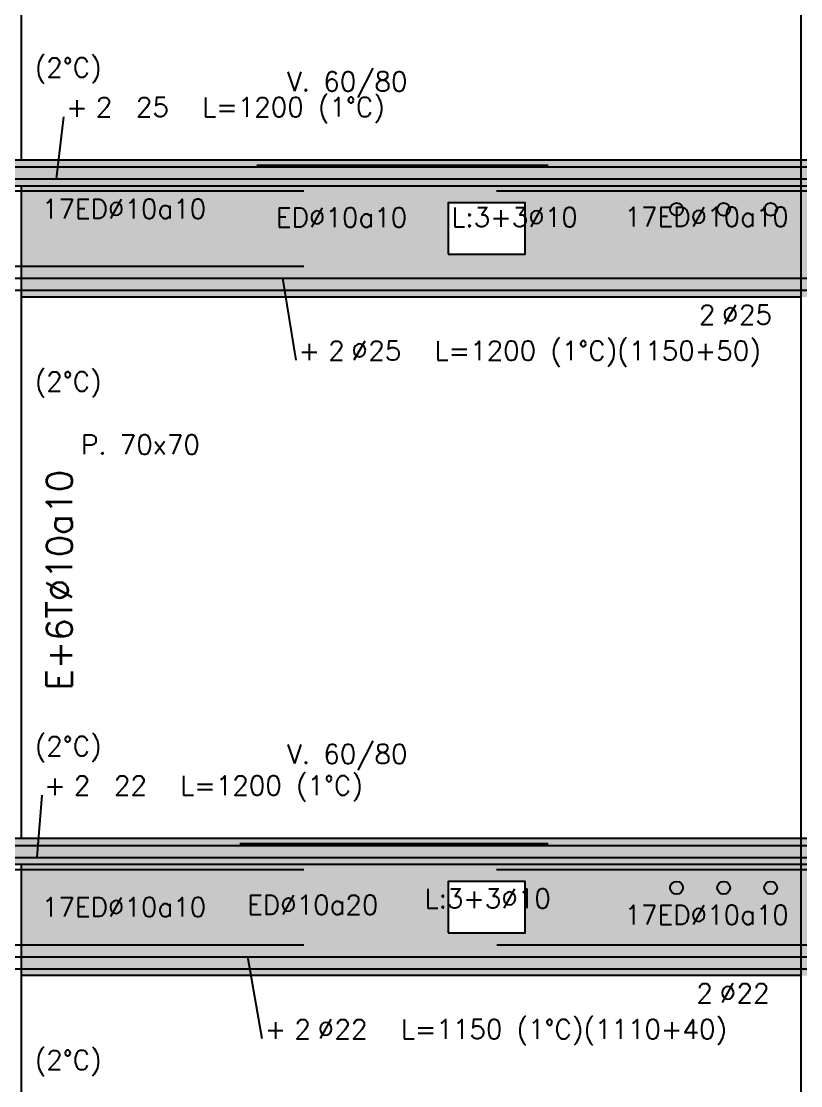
# Model space of a CAD drawing. Extents: x -9696 to 17719, y -11558 to 16829.
# Drawn here: x 1380 to 1835, y 2750 to 3372 of the extents above; entities that cross this region are included whole.
import ezdxf
from ezdxf.enums import TextEntityAlignment as Align

# ---------------------------------------------------------------- set-up
doc = ezdxf.new("R2010")
doc.units = 0
doc.header["$LTSCALE"] = 30
doc.header["$MEASUREMENT"] = 0
doc.linetypes.add("EJEE-E'$0$RLE-PROYECCION", pattern=[0.71438, 0.47625, -0.23813])
doc.layers.get('0').update_dxf_attribs({"linetype": 'CONTINUOUS'})
doc.layers.add("EJEE-E'$0$RLA-ACHURADO", color=30, linetype="EJEE-E'$0$RLE-PROYECCION", lineweight=15, transparency=0.7)
doc.layers.add("EJEE-E'$0$RLA-CONTORNO", color=30, linetype='CONTINUOUS', lineweight=25)
doc.layers.add("EJEE-E'$0$RLA-TEXTOS-1", color=9, linetype='CONTINUOUS', lineweight=9)
doc.layers.add("EJEE-E'$0$RLA-FE", color=7, linetype='CONTINUOUS')
doc.layers.add("EJEE-E'$0$RLA-TEXTOS-FE", color=9, linetype='CONTINUOUS')
doc.styles.add("EJEE-E'$0$RomanS", font='romans.shx', dxfattribs={"height": 11.25})
pattern_1 = [(0, (-370.998, -1130.43), (20.32, 5.08), [1.676, -13.564, 1.676, -13.564, -81.28]), (0, (-370.998, -1130.43), (20.32, 5.08), [-30.48, 1.676, -28.804, 1.676, -13.564, -35.56]), (0, (-370.998, -1130.43), (20.32, 5.08), [-76.2, 1.676, -8.484, 1.676, -23.724]), (120, (-363.378, -1127.89), (-14.559409, 15.057636), [1.676, -13.564, 1.676, -13.564, -81.28]), (120, (-363.378, -1127.89), (-14.559409, 15.057636), [-30.48, 1.676, -28.804, 1.676, -13.564, -35.56]), (120, (-363.378, -1127.89), (-14.559409, 15.057636), [-76.2, 1.676, -8.484, 1.676, -23.724]), (240, (-360.838, -1117.73), (-5.760591, -20.137636), [1.676, -13.564, 1.676, -13.564, -81.28]), (240, (-360.838, -1117.73), (-5.760591, -20.137636), [-30.48, 1.676, -28.804, 1.676, -13.564, -35.56]), (240, (-360.838, -1117.73), (-5.760591, -20.137636), [-76.2, 1.676, -8.484, 1.676, -23.724])]

# ---------------------------------------------------------------- blocks, each defined once
blk = doc.blocks.new('*U147')
at = {"layer": "EJEE-E'$0$RLA-FE"}
for p, q in [((0, 0), (1018.21, 0)), ((1018.21, 0), (1068.21, 0)), ((1068.21, 0), (1100, 0)), ((1100, 0), (1100, 0))]:
    blk.add_line(p, q, dxfattribs=at)
at = {"layer": "EJEE-E'$0$RLA-FE", "color": 3, "style": "EJEE-E'$0$RomanS", "flags": 8}
for tag, p in [('F=', (392.44, 9.32)), ('NUM', (406.85, 9.32))]:
    blk.add_attdef(tag, text='', height=11.25, dxfattribs=at).set_placement(p, align=Align.RIGHT)
at = {"layer": "EJEE-E'$0$RLA-FE", "color": 3, "style": "EJEE-E'$0$RomanS"}
for tag, p, flags in [('PHI', (410.74, 9.54), 14), ('DIAM', (420.6, 9.32), 12), ('MINUS', (442.62, 9.32), 13), ('MARK', (456.01, 9.32), 13), ('TEXTO_FE1', (459.31, 9.32), 8), ('TEXTO_FE2', (526.83, 9.34), 8), ('TIPO', (548.8, -75.78), 13), ('NVECES', (534.93, -94.72), 13), ('NUMFE', (538.86, -114.48), 13), ('CAPA', (547.06, -133.6), 13), ('DESPLAZA', (278.34, -151.59), 13), ('ESPACIO', (284.39, -169.95), 13), ('CANT', (298.23, -188.75), 13)]:
    blk.add_attdef(tag, p, '', height=11.25, dxfattribs=dict(at, flags=flags))
blk = doc.blocks.new('*U148')
at = {"layer": "EJEE-E'$0$RLA-FE"}
for q in [(0, 0), (678.21, 0)]:
    blk.add_line((0, 0), q, dxfattribs=at)
at = {"layer": "EJEE-E'$0$RLA-FE", "color": 3, "style": "EJEE-E'$0$RomanS", "flags": 8}
for tag, p in [('F=', (379.69, 9.32)), ('NUM', (394.1, 9.32))]:
    blk.add_attdef(tag, text='', height=11.25, dxfattribs=at).set_placement(p, align=Align.RIGHT)
at = {"layer": "EJEE-E'$0$RLA-FE", "color": 3, "style": "EJEE-E'$0$RomanS"}
for tag, p, flags in [('PHI', (397.99, 9.54), 14), ('DIAM', (407.85, 9.32), 12), ('MINUS', (429.87, 9.32), 13), ('MARK', (443.26, 9.32), 13), ('TEXTO_FE1', (446.56, 9.32), 8), ('TEXTO_FE2', (514.08, 9.34), 8), ('TIPO', (378.8, -75.78), 13), ('NVECES', (364.93, -94.72), 13), ('NUMFE', (368.86, -114.48), 13), ('CAPA', (377.06, -133.6), 13), ('DESPLAZA', (278.34, -151.59), 13), ('ESPACIO', (284.39, -169.95), 13), ('CANT', (298.23, -188.75), 13)]:
    blk.add_attdef(tag, p, '', height=11.25, dxfattribs=dict(at, flags=flags))
blk = doc.blocks.new('*U36')
at = {"layer": "EJEE-E'$0$RLA-FE", "color": 6}
blk.add_line((0, 1), (179.98, 1), dxfattribs=at)
at = {"layer": "EJEE-E'$0$RLA-FE", "color": 3, "style": "EJEE-E'$0$RomanS", "flags": 8}
for tag, p in [('(', (75.65, 9.14)), ('EMP', (94.67, 9.14)), (')', (113.99, 9.14))]:
    blk.add_attdef(tag, text='', height=11.25, dxfattribs=at).set_placement(p, align=Align.CENTER)
blk = doc.blocks.new('*U79')
at = {"layer": "EJEE-E'$0$RLA-FE"}
blk.add_line((0, 0), (1118.21, 0), dxfattribs=at)
at = {"layer": "EJEE-E'$0$RLA-FE", "color": 3, "style": "EJEE-E'$0$RomanS", "flags": 8}
for tag, p in [('F=', (508.44, 36.32)), ('NUM', (522.85, 36.32))]:
    blk.add_attdef(tag, text='', height=11.25, dxfattribs=at).set_placement(p, align=Align.RIGHT)
at = {"layer": "EJEE-E'$0$RLA-FE", "color": 3, "style": "EJEE-E'$0$RomanS"}
for tag, p, flags in [('PHI', (526.74, 36.54), 14), ('DIAM', (536.6, 36.32), 12), ('MINUS', (558.62, 36.32), 13), ('MARK', (572.01, 36.32), 13), ('TEXTO_FE1', (575.31, 36.32), 8), ('TEXTO_FE2', (642.83, 36.34), 8), ('TIPO', (598.8, -75.78), 13), ('NVECES', (584.93, -94.72), 13), ('NUMFE', (588.86, -114.48), 13), ('CAPA', (597.06, -133.6), 13), ('DESPLAZA', (278.34, -151.59), 13), ('ESPACIO', (284.39, -169.95), 13), ('CANT', (298.23, -188.75), 13)]:
    blk.add_attdef(tag, p, '', height=11.25, dxfattribs=dict(at, flags=flags))
blk = doc.blocks.new('*U82')
at = {"layer": "EJEE-E'$0$RLA-FE"}
for p, q in [((0, 0), (0, 0)), ((0, 0), (318.21, 0)), ((318.21, 0), (368.21, 0)), ((368.21, 0), (400, 0)), ((400, 0), (400, 0))]:
    blk.add_line(p, q, dxfattribs=at)
at = {"layer": "EJEE-E'$0$RLA-FE", "color": 3, "style": "EJEE-E'$0$RomanS", "flags": 8}
for tag, p in [('F=', (108.44, 66.32)), ('NUM', (122.85, 66.32))]:
    blk.add_attdef(tag, text='', height=11.25, dxfattribs=at).set_placement(p, align=Align.RIGHT)
at = {"layer": "EJEE-E'$0$RLA-FE", "color": 3, "style": "EJEE-E'$0$RomanS"}
for tag, p, flags in [('PHI', (126.74, 66.54), 14), ('DIAM', (136.6, 66.32), 12), ('MINUS', (158.62, 66.32), 13), ('MARK', (172.01, 66.32), 13), ('TEXTO_FE1', (175.31, 66.32), 8), ('TEXTO_FE2', (242.83, 66.34), 8), ('TIPO', (198.8, -75.78), 13), ('NVECES', (184.93, -94.72), 13), ('NUMFE', (188.86, -114.48), 13), ('CAPA', (197.06, -133.6), 13), ('DESPLAZA', (278.34, -151.59), 13), ('ESPACIO', (284.39, -169.95), 13), ('CANT', (298.23, -188.75), 13)]:
    blk.add_attdef(tag, p, '', height=11.25, dxfattribs=dict(at, flags=flags))
blk = doc.blocks.new('*U149')
at = {"layer": "EJEE-E'$0$RLA-FE"}
for p, q in [((0, 0), (0, 0)), ((0, 0), (528.21, 0)), ((528.21, 0), (578.21, 0)), ((578.21, 0), (610, 0)), ((610, 0), (610, -40))]:
    blk.add_line(p, q, dxfattribs=at)
at = {"layer": "EJEE-E'$0$RLA-FE", "color": 3, "style": "EJEE-E'$0$RomanS", "flags": 8}
for tag, p in [('F=', (232.12, 66.32)), ('NUM', (246.53, 66.32))]:
    blk.add_attdef(tag, text='', height=11.25, dxfattribs=at).set_placement(p, align=Align.RIGHT)
at = {"layer": "EJEE-E'$0$RLA-FE", "color": 3, "style": "EJEE-E'$0$RomanS"}
for tag, p, flags in [('PHI', (250.43, 66.54), 14), ('DIAM', (260.28, 66.32), 12), ('MINUS', (282.3, 66.32), 13), ('MARK', (295.69, 66.32), 13), ('TEXTO_FE1', (298.99, 66.32), 8), ('TEXTO_FE2', (366.52, 66.34), 8), ('TIPO', (303.8, -75.78), 13), ('NVECES', (289.93, -94.72), 13), ('NUMFE', (293.86, -114.48), 13), ('CAPA', (302.06, -133.6), 13), ('DESPLAZA', (278.34, -151.59), 13), ('ESPACIO', (284.39, -169.95), 13), ('CANT', (298.23, -188.75), 13)]:
    blk.add_attdef(tag, p, '', height=11.25, dxfattribs=dict(at, flags=flags))
blk = doc.blocks.new('*U155')
at = {"layer": "EJEE-E'$0$RLA-FE"}
for p, q in [((0, 0), (1018.21, 0)), ((1018.21, 0), (1068.21, 0)), ((1068.21, 0), (1100, 0)), ((1100, 0), (1100, 0))]:
    blk.add_line(p, q, dxfattribs=at)
at = {"layer": "EJEE-E'$0$RLA-FE", "color": 3, "style": "EJEE-E'$0$RomanS", "flags": 8}
for tag, p in [('F=', (423.29, 9.32)), ('NUM', (437.7, 9.32))]:
    blk.add_attdef(tag, text='', height=11.25, dxfattribs=at).set_placement(p, align=Align.RIGHT)
at = {"layer": "EJEE-E'$0$RLA-FE", "color": 3, "style": "EJEE-E'$0$RomanS"}
for tag, p, flags in [('PHI', (441.59, 9.54), 14), ('DIAM', (451.45, 9.32), 12), ('MINUS', (473.47, 9.32), 13), ('MARK', (486.86, 9.32), 13), ('TEXTO_FE1', (490.16, 9.32), 8), ('TEXTO_FE2', (557.68, 9.34), 8), ('TIPO', (548.8, -75.78), 13), ('NVECES', (534.93, -94.72), 13), ('NUMFE', (538.86, -114.48), 13), ('CAPA', (547.06, -133.6), 13), ('DESPLAZA', (278.34, -151.59), 13), ('ESPACIO', (284.39, -169.95), 13), ('CANT', (298.23, -188.75), 13)]:
    blk.add_attdef(tag, p, '', height=11.25, dxfattribs=dict(at, flags=flags))
blk = doc.blocks.new('*U81')
at = {"layer": "EJEE-E'$0$RLA-FE"}
for p, q in [((0, 0), (0, 0)), ((0, 0), (528.21, 0)), ((528.21, 0), (578.21, 0)), ((578.21, 0), (610, 0)), ((610, 0), (610, -50))]:
    blk.add_line(p, q, dxfattribs=at)
at = {"layer": "EJEE-E'$0$RLA-FE", "color": 3, "style": "EJEE-E'$0$RomanS", "flags": 8}
for tag, p in [('F=', (213.44, 66.32)), ('NUM', (227.85, 66.32))]:
    blk.add_attdef(tag, text='', height=11.25, dxfattribs=at).set_placement(p, align=Align.RIGHT)
at = {"layer": "EJEE-E'$0$RLA-FE", "color": 3, "style": "EJEE-E'$0$RomanS"}
for tag, p, flags in [('PHI', (231.74, 66.54), 14), ('DIAM', (241.6, 66.32), 12), ('MINUS', (263.62, 66.32), 13), ('MARK', (277.01, 66.32), 13), ('TEXTO_FE1', (280.31, 66.32), 8), ('TEXTO_FE2', (347.83, 66.34), 8), ('TIPO', (303.8, -75.78), 13), ('NVECES', (289.93, -94.72), 13), ('NUMFE', (293.86, -114.48), 13), ('CAPA', (302.06, -133.6), 13), ('DESPLAZA', (278.34, -151.59), 13), ('ESPACIO', (284.39, -169.95), 13), ('CANT', (298.23, -188.75), 13)]:
    blk.add_attdef(tag, p, '', height=11.25, dxfattribs=dict(at, flags=flags))
blk = doc.blocks.new('*U154')
at = {"layer": "EJEE-E'$0$RLA-FE"}
blk.add_line((0, 0), (1118.21, 0), dxfattribs=at)
at = {"layer": "EJEE-E'$0$RLA-FE", "color": 3, "style": "EJEE-E'$0$RomanS", "flags": 8}
for tag, p in [('F=', (541.24, 36.32)), ('NUM', (555.65, 36.32))]:
    blk.add_attdef(tag, text='', height=11.25, dxfattribs=at).set_placement(p, align=Align.RIGHT)
at = {"layer": "EJEE-E'$0$RLA-FE", "color": 3, "style": "EJEE-E'$0$RomanS"}
for tag, p, flags in [('PHI', (559.55, 36.54), 14), ('DIAM', (569.4, 36.32), 12), ('MINUS', (591.42, 36.32), 13), ('MARK', (604.81, 36.32), 13), ('TEXTO_FE1', (608.12, 36.32), 8), ('TEXTO_FE2', (675.64, 36.34), 8), ('TIPO', (598.8, -75.78), 13), ('NVECES', (584.93, -94.72), 13), ('NUMFE', (588.86, -114.48), 13), ('CAPA', (597.06, -133.6), 13), ('DESPLAZA', (278.34, -151.59), 13), ('ESPACIO', (284.39, -169.95), 13), ('CANT', (298.23, -188.75), 13)]:
    blk.add_attdef(tag, p, '', height=11.25, dxfattribs=dict(at, flags=flags))
blk = doc.blocks.new('*U158')
at = {"layer": "EJEE-E'$0$RLA-FE"}
for q in [(0, 0), (668.21, 0)]:
    blk.add_line((0, 0), q, dxfattribs=at)
at = {"layer": "EJEE-E'$0$RLA-FE", "color": 3, "style": "EJEE-E'$0$RomanS", "flags": 8}
for tag, p in [('F=', (350.43, 9.32)), ('NUM', (364.83, 9.32))]:
    blk.add_attdef(tag, text='', height=11.25, dxfattribs=at).set_placement(p, align=Align.RIGHT)
at = {"layer": "EJEE-E'$0$RLA-FE", "color": 3, "style": "EJEE-E'$0$RomanS"}
for tag, p, flags in [('PHI', (368.73, 9.54), 14), ('DIAM', (378.59, 9.32), 12), ('MINUS', (400.6, 9.32), 13), ('MARK', (414, 9.32), 13), ('TEXTO_FE1', (417.3, 9.32), 8), ('TEXTO_FE2', (484.82, 9.34), 8), ('TIPO', (373.8, -75.78), 13), ('NVECES', (359.93, -94.72), 13), ('NUMFE', (363.86, -114.48), 13), ('CAPA', (372.06, -133.6), 13), ('DESPLAZA', (278.34, -151.59), 13), ('ESPACIO', (284.39, -169.95), 13), ('CANT', (298.23, -188.75), 13)]:
    blk.add_attdef(tag, p, '', height=11.25, dxfattribs=dict(at, flags=flags))
blk = doc.blocks.new('*U75')
at = {"layer": "EJEE-E'$0$RLA-FE", "color": 6}
blk.add_line((0, 1), (169.98, 1), dxfattribs=at)
at = {"layer": "EJEE-E'$0$RLA-FE", "color": 3, "style": "EJEE-E'$0$RomanS", "flags": 8}
for tag, p in [('(', (70.65, 9.14)), ('EMP', (89.67, 9.14)), (')', (108.99, 9.14))]:
    blk.add_attdef(tag, text='', height=11.25, dxfattribs=at).set_placement(p, align=Align.CENTER)
blk = doc.blocks.new('*U64')
at = {"layer": "EJEE-E'$0$RLA-FE"}
for p, q in [((5, 0), (923.21, 0)), ((923.21, 0), (973.21, 0)), ((973.21, 0), (1005, 0)), ((1000, 0), (1000, 0))]:
    blk.add_line(p, q, dxfattribs=at)
at = {"layer": "EJEE-E'$0$RLA-FE", "color": 3, "style": "EJEE-E'$0$RomanS", "flags": 8}
for tag, p in [('F=', (408.44, -19.89)), ('NUM', (422.85, -19.89))]:
    blk.add_attdef(tag, text='', height=11.25, dxfattribs=at).set_placement(p, align=Align.RIGHT)
at = {"layer": "EJEE-E'$0$RLA-FE", "color": 3, "style": "EJEE-E'$0$RomanS"}
for tag, p, flags in [('PHI', (431.74, -19.68), 12), ('DIAM', (436.6, -19.89), 12), ('MINUS', (458.62, -19.89), 13), ('MARK', (472.01, -19.89), 13), ('TEXTO_FE1', (475.31, -19.89), 8), ('TEXTO_FE2', (542.83, -19.88), 8), ('TIPO', (498.8, -57.92), 13), ('NVECES', (484.93, -76.86), 13), ('NUMFE', (488.86, -96.62), 13), ('CAPA', (497.06, -115.74), 13), ('DESPLAZA', (277.18, -134.17), 13), ('ESPACIO', (288.22, -152.53), 13), ('CANT', (302.06, -171.33), 13)]:
    blk.add_attdef(tag, p, '', height=11.25, dxfattribs=dict(at, flags=flags))
blk = doc.blocks.new('*U142')
at = {"layer": "EJEE-E'$0$RLA-FE"}
blk.add_line((0, 0), (1028.21, 0), dxfattribs=at)
at = {"layer": "EJEE-E'$0$RLA-FE", "color": 3, "style": "EJEE-E'$0$RomanS", "flags": 8}
for tag, p in [('F=', (377.18, -47.89)), ('NUM', (391.59, -47.89))]:
    blk.add_attdef(tag, text='', height=11.25, dxfattribs=at).set_placement(p, align=Align.RIGHT)
at = {"layer": "EJEE-E'$0$RLA-FE", "color": 3, "style": "EJEE-E'$0$RomanS"}
for tag, p, flags in [('PHI', (395.49, -47.68), 12), ('DIAM', (405.34, -47.89), 12), ('MINUS', (427.36, -47.89), 13), ('MARK', (440.76, -47.89), 13), ('TEXTO_FE1', (444.06, -47.89), 8), ('TEXTO_FE2', (511.58, -47.88), 8), ('TIPO', (553.8, -57.92), 13), ('NVECES', (539.93, -76.86), 13), ('NUMFE', (543.86, -96.62), 13), ('CAPA', (552.06, -115.74), 13), ('DESPLAZA', (277.18, -134.17), 13), ('ESPACIO', (283.22, -152.53), 13), ('CANT', (297.06, -171.33), 13)]:
    blk.add_attdef(tag, p, '', height=11.25, dxfattribs=dict(at, flags=flags))
blk = doc.blocks.new('*U143')
at = {"layer": "EJEE-E'$0$RLA-FE"}
for q in [(0, 0), (778.21, 0)]:
    blk.add_line((0, 0), q, dxfattribs=at)
at = {"layer": "EJEE-E'$0$RLA-FE", "color": 3, "style": "EJEE-E'$0$RomanS", "flags": 8}
for tag, p in [('F=', (361.87, -19.89)), ('NUM', (376.28, -19.89))]:
    blk.add_attdef(tag, text='', height=11.25, dxfattribs=at).set_placement(p, align=Align.RIGHT)
at = {"layer": "EJEE-E'$0$RLA-FE", "color": 3, "style": "EJEE-E'$0$RomanS"}
for tag, p, flags in [('PHI', (380.18, -19.68), 12), ('DIAM', (390.03, -19.89), 12), ('MINUS', (412.05, -19.89), 13), ('MARK', (425.44, -19.89), 13), ('TEXTO_FE1', (428.74, -19.89), 8), ('TEXTO_FE2', (496.26, -19.88), 8), ('TIPO', (428.8, -57.92), 13), ('NVECES', (414.93, -76.86), 13), ('NUMFE', (418.86, -96.62), 13), ('CAPA', (427.06, -115.74), 13), ('DESPLAZA', (277.18, -134.17), 13), ('ESPACIO', (283.22, -152.53), 13), ('CANT', (297.06, -171.33), 13)]:
    blk.add_attdef(tag, p, '', height=11.25, dxfattribs=dict(at, flags=flags))
blk = doc.blocks.new('*U84')
at = {"layer": "EJEE-E'$0$RLA-FE"}
for p, q in [((0, 0), (0, 0)), ((0, 0), (318.21, 0)), ((318.21, 0), (368.21, 0)), ((368.21, 0), (400, 0)), ((400, 0), (400, 0))]:
    blk.add_line(p, q, dxfattribs=at)
at = {"layer": "EJEE-E'$0$RLA-FE", "color": 3, "style": "EJEE-E'$0$RomanS"}
for tag, p, flags in [('TIPO', (198.8, -57.92), 13), ('PHI', (126.74, -72.68), 12), ('DIAM', (136.6, -72.89), 12), ('MINUS', (158.62, -72.89), 13), ('MARK', (172.01, -72.89), 13), ('TEXTO_FE1', (175.31, -72.89), 8), ('TEXTO_FE2', (242.83, -72.88), 8), ('NVECES', (184.93, -76.86), 13), ('NUMFE', (188.86, -96.62), 13), ('CAPA', (197.06, -115.74), 13), ('DESPLAZA', (277.18, -134.17), 13), ('ESPACIO', (283.22, -152.53), 13), ('CANT', (297.06, -171.33), 13)]:
    blk.add_attdef(tag, p, '', height=11.25, dxfattribs=dict(at, flags=flags))
at = {"layer": "EJEE-E'$0$RLA-FE", "color": 3, "style": "EJEE-E'$0$RomanS", "flags": 8}
for tag, p in [('F=', (108.44, -72.89)), ('NUM', (122.85, -72.89))]:
    blk.add_attdef(tag, text='', height=11.25, dxfattribs=at).set_placement(p, align=Align.RIGHT)
blk = doc.blocks.new('*U144')
at = {"layer": "EJEE-E'$0$RLA-FE"}
for p, q in [((610, 0), (610, 40)), ((0, 0), (0, 0)), ((0, 0), (528.21, 0)), ((528.21, 0), (578.21, 0)), ((578.21, 0), (610, 0))]:
    blk.add_line(p, q, dxfattribs=at)
at = {"layer": "EJEE-E'$0$RLA-FE", "color": 3, "style": "EJEE-E'$0$RomanS"}
for tag, p, flags in [('TIPO', (303.8, -57.92), 13), ('PHI', (283.67, -72.68), 12), ('DIAM', (293.53, -72.89), 12), ('MINUS', (315.55, -72.89), 13), ('MARK', (328.94, -72.89), 13), ('TEXTO_FE1', (332.24, -72.89), 8), ('TEXTO_FE2', (399.76, -72.88), 8), ('NVECES', (289.93, -76.86), 13), ('NUMFE', (293.86, -96.62), 13), ('CAPA', (302.06, -115.74), 13), ('DESPLAZA', (677.18, -134.17), 13), ('ESPACIO', (683.22, -152.53), 13), ('CANT', (697.06, -171.33), 13)]:
    blk.add_attdef(tag, p, '', height=11.25, dxfattribs=dict(at, flags=flags))
at = {"layer": "EJEE-E'$0$RLA-FE", "color": 3, "style": "EJEE-E'$0$RomanS", "flags": 8}
for tag, p in [('F=', (265.37, -72.89)), ('NUM', (279.78, -72.89))]:
    blk.add_attdef(tag, text='', height=11.25, dxfattribs=at).set_placement(p, align=Align.RIGHT)
blk = doc.blocks.new('*U150')
at = {"layer": "EJEE-E'$0$RLA-FE"}
blk.add_line((0, 0), (1068.21, 0), dxfattribs=at)
at = {"layer": "EJEE-E'$0$RLA-FE", "color": 3, "style": "EJEE-E'$0$RomanS", "flags": 8}
for tag, p in [('F=', (436.89, -47.89)), ('NUM', (451.3, -47.89))]:
    blk.add_attdef(tag, text='', height=11.25, dxfattribs=at).set_placement(p, align=Align.RIGHT)
at = {"layer": "EJEE-E'$0$RLA-FE", "color": 3, "style": "EJEE-E'$0$RomanS"}
for tag, p, flags in [('PHI', (455.19, -47.68), 12), ('DIAM', (465.05, -47.89), 12), ('MINUS', (487.07, -47.89), 13), ('MARK', (500.46, -47.89), 13), ('TEXTO_FE1', (503.76, -47.89), 8), ('TEXTO_FE2', (571.28, -47.88), 8), ('TIPO', (573.8, -57.92), 13), ('NVECES', (559.93, -76.86), 13), ('NUMFE', (563.86, -96.62), 13), ('CAPA', (572.06, -115.74), 13), ('DESPLAZA', (277.18, -134.17), 13), ('ESPACIO', (283.22, -152.53), 13), ('CANT', (297.06, -171.33), 13)]:
    blk.add_attdef(tag, p, '', height=11.25, dxfattribs=dict(at, flags=flags))
blk = doc.blocks.new('*U151')
at = {"layer": "EJEE-E'$0$RLA-FE"}
for q in [(0, 0), (768.21, 0)]:
    blk.add_line((0, 0), q, dxfattribs=at)
at = {"layer": "EJEE-E'$0$RLA-FE", "color": 3, "style": "EJEE-E'$0$RomanS", "flags": 8}
for tag, p in [('F=', (353.27, -19.89)), ('NUM', (367.68, -19.89))]:
    blk.add_attdef(tag, text='', height=11.25, dxfattribs=at).set_placement(p, align=Align.RIGHT)
at = {"layer": "EJEE-E'$0$RLA-FE", "color": 3, "style": "EJEE-E'$0$RomanS"}
for tag, p, flags in [('PHI', (371.57, -19.68), 12), ('DIAM', (381.43, -19.89), 12), ('MINUS', (403.45, -19.89), 13), ('MARK', (416.84, -19.89), 13), ('TEXTO_FE1', (420.14, -19.89), 8), ('TEXTO_FE2', (487.66, -19.88), 8), ('TIPO', (423.8, -57.92), 13), ('NVECES', (409.93, -76.86), 13), ('NUMFE', (413.86, -96.62), 13), ('CAPA', (422.06, -115.74), 13), ('DESPLAZA', (277.18, -134.17), 13), ('ESPACIO', (283.22, -152.53), 13), ('CANT', (297.06, -171.33), 13)]:
    blk.add_attdef(tag, p, '', height=11.25, dxfattribs=dict(at, flags=flags))
blk = doc.blocks.new("EJEE-E'")
at = {"layer": "EJEE-E'$0$RLA-ACHURADO"}
h = blk.add_hatch(dxfattribs=at)
h.set_pattern_fill('SAND - DENSE', color=256, style=0, pattern_type=2)
h.set_pattern_definition(pattern_1)
h.paths.add_polyline_path([(61.61, 772), (525.18, 772), (525.18, 787), (-1239.82, 787), (-1239.82, 772)], flags=0)
h = blk.add_hatch(dxfattribs=at)
h.set_pattern_fill('SAND - DENSE', color=256, style=0, pattern_type=2)
h.set_pattern_definition([(0, (354.002, -1526.43), (20.32, 5.08), [1.676, -13.564, 1.676, -13.564, -81.28]), (0, (354.002, -1526.43), (20.32, 5.08), [-30.48, 1.676, -28.804, 1.676, -13.564, -35.56]), (0, (354.002, -1526.43), (20.32, 5.08), [-76.2, 1.676, -8.484, 1.676, -23.724]), (120, (361.622, -1523.89), (-14.559409, 15.057636), [1.676, -13.564, 1.676, -13.564, -81.28]), (120, (361.622, -1523.89), (-14.559409, 15.057636), [-30.48, 1.676, -28.804, 1.676, -13.564, -35.56]), (120, (361.622, -1523.89), (-14.559409, 15.057636), [-76.2, 1.676, -8.484, 1.676, -23.724]), (240, (364.162, -1513.73), (-5.760591, -20.137636), [1.676, -13.564, 1.676, -13.564, -81.28]), (240, (364.162, -1513.73), (-5.760591, -20.137636), [-30.48, 1.676, -28.804, 1.676, -13.564, -35.56]), (240, (364.162, -1513.73), (-5.760591, -20.137636), [-76.2, 1.676, -8.484, 1.676, -23.724])])
h.paths.add_polyline_path([(-150.65, 762), (-150.65, 732), (-195.65, 732), (-195.65, 762)], flags=16)
h.paths.add_polyline_path([(375.2, 707), (375.2, 772), (-444.82, 772), (-444.82, 707)])
h.paths.add_polyline_path([(181.02, 732), (181.02, 762), (226.02, 762), (226.02, 732)], flags=16)
h = blk.add_hatch(dxfattribs=at)
h.set_pattern_fill('SAND - DENSE', color=256, style=0, pattern_type=2)
h.set_pattern_definition(pattern_1)
h.paths.add_polyline_path([(61.61, 376), (525.18, 376), (525.18, 391), (-1239.82, 391), (-1239.82, 376)], flags=0)
h = blk.add_hatch(dxfattribs=at)
h.set_pattern_fill('SAND - DENSE', color=256, style=0, pattern_type=2)
h.set_pattern_definition([(0, (354.002, -1922.43), (20.32, 5.08), [1.676, -13.564, 1.676, -13.564, -81.28]), (0, (354.002, -1922.43), (20.32, 5.08), [-30.48, 1.676, -28.804, 1.676, -13.564, -35.56]), (0, (354.002, -1922.43), (20.32, 5.08), [-76.2, 1.676, -8.484, 1.676, -23.724]), (120, (361.622, -1919.89), (-14.559409, 15.057636), [1.676, -13.564, 1.676, -13.564, -81.28]), (120, (361.622, -1919.89), (-14.559409, 15.057636), [-30.48, 1.676, -28.804, 1.676, -13.564, -35.56]), (120, (361.622, -1919.89), (-14.559409, 15.057636), [-76.2, 1.676, -8.484, 1.676, -23.724]), (240, (364.162, -1909.73), (-5.760591, -20.137636), [1.676, -13.564, 1.676, -13.564, -81.28]), (240, (364.162, -1909.73), (-5.760591, -20.137636), [-30.48, 1.676, -28.804, 1.676, -13.564, -35.56]), (240, (364.162, -1909.73), (-5.760591, -20.137636), [-76.2, 1.676, -8.484, 1.676, -23.724])])
h.paths.add_polyline_path([(-150.65, 366), (-150.65, 336), (-195.65, 336), (-195.65, 366)], flags=16)
h.paths.add_polyline_path([(375.2, 311), (375.2, 376), (-444.82, 376), (-444.82, 311)])
h.paths.add_polyline_path([(181.02, 336), (181.02, 366), (226.02, 366), (226.02, 336)], flags=16)
at = {"layer": "EJEE-E'$0$RLA-CONTORNO"}
for p, q in [((10.18, 1183), (10.18, -401)), ((-444.82, 1168), (-444.82, 787)), ((525.18, 787), (-1239.82, 787)), ((-449.82, 772), (380.2, 772)), ((-444.82, 772), (-444.82, 391)), ((10.18, 707), (-444.82, 707)), ((525.18, 391), (-1239.82, 391)), ((-449.82, 376), (380.2, 376)), ((-444.82, 376), (-444.82, -5)), ((10.18, 311), (-444.82, 311))]:
    blk.add_line(p, q, dxfattribs=at)
for points in [[(-195.65, 732), (-150.65, 732), (-150.65, 762), (-195.65, 762)], [(-195.65, 336), (-150.65, 336), (-150.65, 366), (-195.65, 366)], [(-195.65, 336), (-150.65, 336), (-150.65, 366), (-195.65, 366)]]:
    blk.add_lwpolyline(points, close=True, dxfattribs=at)
for centre in [(-62.32, 758.25), (-34.82, 758.25), (-7.32, 758.25), (-62.32, 362.25), (-34.82, 362.25), (-7.32, 362.25)]:
    blk.add_circle(centre, 3.75, dxfattribs=at)
at = {"layer": "EJEE-E'$0$RLA-FE", "color": 2}
for p, q in [((-420.09, 812.32), (-424.36, 776)), ((-284.42, 670.11), (-292.21, 718)), ((-432.89, 416.32), (-435.76, 380)), ((-304.15, 274.11), (-312.66, 322))]:
    blk.add_line(p, q, dxfattribs=at)
at = {"layer": "EJEE-E'$0$RLA-FE"}
ref = blk.add_blockref('*U82', (-679.82, 769), dxfattribs=at)
ref.add_attrib('DIAM', '18', (-543.22, 835.32), dxfattribs={"color": 3, "height": 11.25, "style": "EJEE-E'$0$RomanS"})
ref.add_attrib('NUM', '2', dxfattribs={"color": 3, "height": 11.25, "style": "EJEE-E'$0$RomanS"}).set_placement((-556.97, 835.32), align=Align.RIGHT)
ref.add_attrib('TEXTO_FE1', 'L=400', (-504.5, 835.32), dxfattribs={"color": 3, "height": 11.25, "style": "EJEE-E'$0$RomanS"})
ref.add_attrib('TEXTO_FE2', '(2°C)', (-436.98, 835.34), dxfattribs={"color": 3, "height": 11.25, "style": "EJEE-E'$0$RomanS"})
ref.add_attrib('F=', '+', dxfattribs={"color": 3, "height": 11.25, "style": "EJEE-E'$0$RomanS"}).set_placement((-571.38, 835.32), align=Align.RIGHT)
ref = blk.add_blockref('*U81', (-167.32, 769), dxfattribs=at)
ref.add_attrib('DIAM', '18', (74.28, 835.32), dxfattribs={"color": 3, "height": 11.25, "style": "EJEE-E'$0$RomanS"})
ref.add_attrib('NUM', '2', dxfattribs={"color": 3, "height": 11.25, "style": "EJEE-E'$0$RomanS"}).set_placement((60.53, 835.32), align=Align.RIGHT)
ref.add_attrib('TEXTO_FE1', 'L=660', (113, 835.32), dxfattribs={"color": 3, "height": 11.25, "style": "EJEE-E'$0$RomanS"})
ref.add_attrib('TEXTO_FE2', '(2°C)(610+50)', (180.52, 835.34), dxfattribs={"color": 3, "height": 11.25, "style": "EJEE-E'$0$RomanS"})
ref.add_attrib('F=', '+', dxfattribs={"color": 3, "height": 11.25, "style": "EJEE-E'$0$RomanS"}).set_placement((46.12, 835.32), align=Align.RIGHT)
ref = blk.add_blockref('*U154', (-947.32, 776), dxfattribs=at)
ref.add_attrib('DIAM', '25', (-377.91, 812.32), dxfattribs={"color": 3, "height": 11.25, "style": "EJEE-E'$0$RomanS"})
ref.add_attrib('NUM', '2', dxfattribs={"color": 3, "height": 11.25, "style": "EJEE-E'$0$RomanS"}).set_placement((-391.66, 812.32), align=Align.RIGHT)
ref.add_attrib('TEXTO_FE1', 'L=1200', (-339.2, 812.32), dxfattribs={"color": 3, "height": 11.25, "style": "EJEE-E'$0$RomanS"})
ref.add_attrib('TEXTO_FE2', '(1°C)', (-271.68, 812.34), dxfattribs={"color": 3, "height": 11.25, "style": "EJEE-E'$0$RomanS"})
ref.add_attrib('F=', '+', dxfattribs={"color": 3, "height": 11.25, "style": "EJEE-E'$0$RomanS"}).set_placement((-406.07, 812.32), align=Align.RIGHT)
for name, p in [('*U155', (-1237.32, 783)), ('*U158', (-307.3, 783)), ('*U75', (-307.3, 783)), ('*U64', (-1237.32, 711)), ('*U147', (-1237.32, 387)), ('*U148', (-317.3, 387)), ('*U36', (-317.3, 387)), ('*U64', (-1237.32, 315))]:
    blk.add_blockref(name, p, dxfattribs=at)
ref = blk.add_blockref('*U150', (-707.3, 718), dxfattribs=at)
ref.add_attrib('DIAM', '25', (-242.25, 670.11), dxfattribs={"color": 3, "height": 11.25, "style": "EJEE-E'$0$RomanS"})
ref.add_attrib('NUM', '2', dxfattribs={"color": 3, "height": 11.25, "style": "EJEE-E'$0$RomanS"}).set_placement((-256, 670.11), align=Align.RIGHT)
ref.add_attrib('TEXTO_FE1', 'L=1200', (-203.54, 670.11), dxfattribs={"color": 3, "height": 11.25, "style": "EJEE-E'$0$RomanS"})
ref.add_attrib('TEXTO_FE2', '(1°C)(1150+50)', (-136.02, 670.12), dxfattribs={"color": 3, "height": 11.25, "style": "EJEE-E'$0$RomanS"})
ref.add_attrib('PHI', '%%C', (-252.11, 670.32), dxfattribs={"color": 3, "height": 11.25, "style": "EJEE-E'$0$RomanS"})
ref.add_attrib('F=', '+', dxfattribs={"color": 3, "height": 11.25, "style": "EJEE-E'$0$RomanS"}).set_placement((-270.41, 670.11), align=Align.RIGHT)
ref = blk.add_blockref('*U151', (-407.3, 711), dxfattribs=at)
ref.add_attrib('DIAM', '25', (-25.87, 691.11), dxfattribs={"color": 3, "height": 11.25, "style": "EJEE-E'$0$RomanS"})
ref.add_attrib('NUM', '2', dxfattribs={"color": 3, "height": 11.25, "style": "EJEE-E'$0$RomanS"}).set_placement((-39.62, 691.11), align=Align.RIGHT)
ref.add_attrib('PHI', '%%C', (-35.73, 691.32), dxfattribs={"color": 3, "height": 11.25, "style": "EJEE-E'$0$RomanS"})
ref = blk.add_blockref('*U84', (-679.82, 725), dxfattribs=at)
ref.add_attrib('DIAM', '22', (-543.22, 652.11), dxfattribs={"color": 3, "height": 11.25, "style": "EJEE-E'$0$RomanS"})
ref.add_attrib('NUM', '4', dxfattribs={"color": 3, "height": 11.25, "style": "EJEE-E'$0$RomanS"}).set_placement((-556.97, 652.11), align=Align.RIGHT)
ref.add_attrib('TEXTO_FE1', 'L=400', (-504.5, 652.11), dxfattribs={"color": 3, "height": 11.25, "style": "EJEE-E'$0$RomanS"})
ref.add_attrib('TEXTO_FE2', '(2°C)', (-436.98, 652.12), dxfattribs={"color": 3, "height": 11.25, "style": "EJEE-E'$0$RomanS"})
ref.add_attrib('PHI', '%%C', (-553.07, 652.32), dxfattribs={"color": 3, "height": 11.25, "style": "EJEE-E'$0$RomanS"})
ref.add_attrib('F=', '+', dxfattribs={"color": 3, "height": 11.25, "style": "EJEE-E'$0$RomanS"}).set_placement((-571.38, 652.11), align=Align.RIGHT)
ref = blk.add_blockref('*U82', (-679.82, 373), dxfattribs=at)
ref.add_attrib('DIAM', '22', (-543.22, 439.32), dxfattribs={"color": 3, "height": 11.25, "style": "EJEE-E'$0$RomanS"})
ref.add_attrib('NUM', '4', dxfattribs={"color": 3, "height": 11.25, "style": "EJEE-E'$0$RomanS"}).set_placement((-556.97, 439.32), align=Align.RIGHT)
ref.add_attrib('TEXTO_FE1', 'L=400', (-504.5, 439.32), dxfattribs={"color": 3, "height": 11.25, "style": "EJEE-E'$0$RomanS"})
ref.add_attrib('TEXTO_FE2', '(2°C)', (-436.98, 439.34), dxfattribs={"color": 3, "height": 11.25, "style": "EJEE-E'$0$RomanS"})
ref.add_attrib('F=', '+', dxfattribs={"color": 3, "height": 11.25, "style": "EJEE-E'$0$RomanS"}).set_placement((-571.38, 439.32), align=Align.RIGHT)
ref = blk.add_blockref('*U149', (-167.32, 373), dxfattribs=at)
ref.add_attrib('DIAM', '22', (92.97, 439.32), dxfattribs={"color": 3, "height": 11.25, "style": "EJEE-E'$0$RomanS"})
ref.add_attrib('NUM', '4', dxfattribs={"color": 3, "height": 11.25, "style": "EJEE-E'$0$RomanS"}).set_placement((79.22, 439.32), align=Align.RIGHT)
ref.add_attrib('TEXTO_FE1', 'L=650', (131.68, 439.32), dxfattribs={"color": 3, "height": 11.25, "style": "EJEE-E'$0$RomanS"})
ref.add_attrib('TEXTO_FE2', '(2°C)(610+40)', (199.2, 439.34), dxfattribs={"color": 3, "height": 11.25, "style": "EJEE-E'$0$RomanS"})
ref.add_attrib('F=', '+', dxfattribs={"color": 3, "height": 11.25, "style": "EJEE-E'$0$RomanS"}).set_placement((64.81, 439.32), align=Align.RIGHT)
ref = blk.add_blockref('*U79', (-927.32, 380), dxfattribs=at)
ref.add_attrib('DIAM', '22', (-390.72, 416.32), dxfattribs={"color": 3, "height": 11.25, "style": "EJEE-E'$0$RomanS"})
ref.add_attrib('NUM', '2', dxfattribs={"color": 3, "height": 11.25, "style": "EJEE-E'$0$RomanS"}).set_placement((-404.47, 416.32), align=Align.RIGHT)
ref.add_attrib('TEXTO_FE1', 'L=1200', (-352, 416.32), dxfattribs={"color": 3, "height": 11.25, "style": "EJEE-E'$0$RomanS"})
ref.add_attrib('TEXTO_FE2', '(1°C)', (-284.48, 416.34), dxfattribs={"color": 3, "height": 11.25, "style": "EJEE-E'$0$RomanS"})
ref.add_attrib('F=', '+', dxfattribs={"color": 3, "height": 11.25, "style": "EJEE-E'$0$RomanS"}).set_placement((-418.88, 416.32), align=Align.RIGHT)
ref = blk.add_blockref('*U144', (-167.3, 329), dxfattribs=at)
ref.add_attrib('DIAM', '22', (126.23, 256.11), dxfattribs={"color": 3, "height": 11.25, "style": "EJEE-E'$0$RomanS"})
ref.add_attrib('NUM', '4', dxfattribs={"color": 3, "height": 11.25, "style": "EJEE-E'$0$RomanS"}).set_placement((112.48, 256.11), align=Align.RIGHT)
ref.add_attrib('TEXTO_FE1', 'L=650', (164.94, 256.11), dxfattribs={"color": 3, "height": 11.25, "style": "EJEE-E'$0$RomanS"})
ref.add_attrib('TEXTO_FE2', '(2°C)(610+40)', (232.46, 256.12), dxfattribs={"color": 3, "height": 11.25, "style": "EJEE-E'$0$RomanS"})
ref.add_attrib('PHI', '%%C', (116.37, 256.32), dxfattribs={"color": 3, "height": 11.25, "style": "EJEE-E'$0$RomanS"})
ref.add_attrib('F=', '+', dxfattribs={"color": 3, "height": 11.25, "style": "EJEE-E'$0$RomanS"}).set_placement((98.07, 256.11), align=Align.RIGHT)
ref = blk.add_blockref('*U142', (-667.32, 322), dxfattribs=at)
ref.add_attrib('DIAM', '22', (-261.97, 274.11), dxfattribs={"color": 3, "height": 11.25, "style": "EJEE-E'$0$RomanS"})
ref.add_attrib('NUM', '2', dxfattribs={"color": 3, "height": 11.25, "style": "EJEE-E'$0$RomanS"}).set_placement((-275.72, 274.11), align=Align.RIGHT)
ref.add_attrib('TEXTO_FE1', 'L=1150', (-223.26, 274.11), dxfattribs={"color": 3, "height": 11.25, "style": "EJEE-E'$0$RomanS"})
ref.add_attrib('TEXTO_FE2', '(1°C)(1110+40)', (-155.74, 274.12), dxfattribs={"color": 3, "height": 11.25, "style": "EJEE-E'$0$RomanS"})
ref.add_attrib('PHI', '%%C', (-271.83, 274.32), dxfattribs={"color": 3, "height": 11.25, "style": "EJEE-E'$0$RomanS"})
ref.add_attrib('F=', '+', dxfattribs={"color": 3, "height": 11.25, "style": "EJEE-E'$0$RomanS"}).set_placement((-290.13, 274.11), align=Align.RIGHT)
ref = blk.add_blockref('*U143', (-417.32, 315), dxfattribs=at)
ref.add_attrib('DIAM', '22', (-27.28, 295.11), dxfattribs={"color": 3, "height": 11.25, "style": "EJEE-E'$0$RomanS"})
ref.add_attrib('NUM', '2', dxfattribs={"color": 3, "height": 11.25, "style": "EJEE-E'$0$RomanS"}).set_placement((-41.04, 295.11), align=Align.RIGHT)
ref.add_attrib('PHI', '%%C', (-37.14, 295.32), dxfattribs={"color": 3, "height": 11.25, "style": "EJEE-E'$0$RomanS"})
ref = blk.add_blockref('*U84', (-679.82, 329), dxfattribs=at)
ref.add_attrib('DIAM', '22', (-543.22, 256.11), dxfattribs={"color": 3, "height": 11.25, "style": "EJEE-E'$0$RomanS"})
ref.add_attrib('NUM', '4', dxfattribs={"color": 3, "height": 11.25, "style": "EJEE-E'$0$RomanS"}).set_placement((-556.97, 256.11), align=Align.RIGHT)
ref.add_attrib('TEXTO_FE1', 'L=400', (-504.5, 256.11), dxfattribs={"color": 3, "height": 11.25, "style": "EJEE-E'$0$RomanS"})
ref.add_attrib('TEXTO_FE2', '(2°C)', (-436.98, 256.12), dxfattribs={"color": 3, "height": 11.25, "style": "EJEE-E'$0$RomanS"})
ref.add_attrib('PHI', '%%C', (-553.07, 256.32), dxfattribs={"color": 3, "height": 11.25, "style": "EJEE-E'$0$RomanS"})
ref.add_attrib('F=', '+', dxfattribs={"color": 3, "height": 11.25, "style": "EJEE-E'$0$RomanS"}).set_placement((-571.38, 256.11), align=Align.RIGHT)
at = {"layer": "EJEE-E'$0$RLA-TEXTOS-1", "char_height": 11.25, "attachment_point": 5, "style": "EJEE-E'$0$RomanS"}
for s, insert, width, line_spacing_factor in [('V. 60/80', (-254.55, 831.03), 77.8962, 0.941778), ('P. 70x70', (-375.25, 620.91), 129.8188, 0.983083), ('V. 60/80', (-254.55, 438.47), 77.8962, 0.941778)]:
    blk.add_mtext(s, dxfattribs=dict(at, insert=insert, width=width, line_spacing_factor=line_spacing_factor))
at = {"layer": "EJEE-E'$0$RLA-TEXTOS-FE", "color": 9, "style": "EJEE-E'$0$RomanS"}
for s, p in [('17ED%%C10a10', (-384.86, 752.87)), ('ED%%C10a10', (-257.88, 747.92)), ('L:3+3%%C10', (-156.83, 748.07)), ('17ED%%C10a10', (-44.75, 748.26)), ('L:3+3%%C10', (-172.55, 350.42)), ('17ED%%C10a10', (-384.86, 345.4)), ('ED%%C10a20', (-274.67, 346.73)), ('17ED%%C10a10', (-44.75, 340.79))]:
    blk.add_text(s, height=11.25, dxfattribs=at).set_placement(p, align=Align.CENTER)
at = {"layer": "EJEE-E'$0$RLA-TEXTOS-FE", "insert": (-430.03, 541.81), "char_height": 15, "width": 129.8188, "attachment_point": 2, "rotation": 90, "line_spacing_factor": 0.983083, "style": "EJEE-E'$0$RomanS"}
blk.add_mtext('E+6T%%C10a10', dxfattribs=at)

msp = doc.modelspace()

# ---------------------------------------------------------------- block references
msp.add_blockref("EJEE-E'", (1824.88, 2503.76))

doc.saveas('drawing.dxf')
